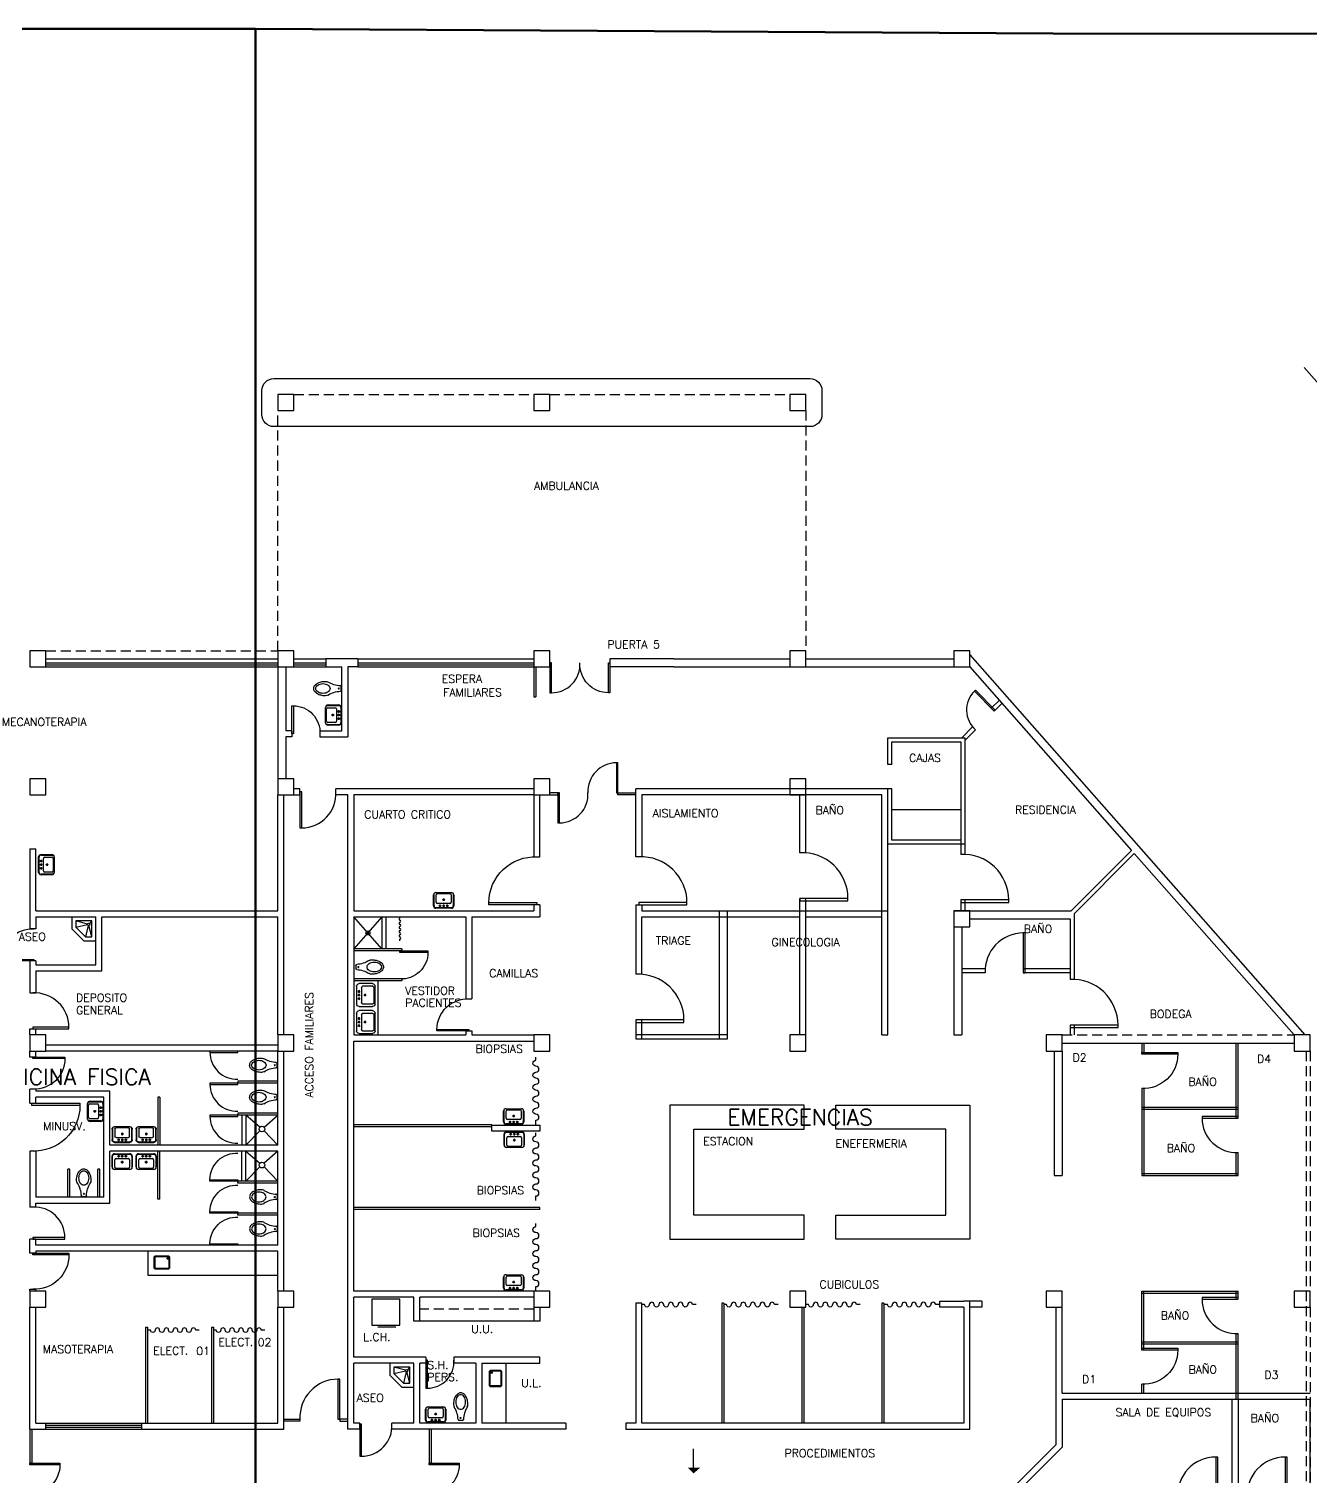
# Model space of a CAD drawing. Header units: metres. Extents: x 51 to 18146, y -212 to 18074.
# Drawn here: x 158.71 to 190.74, y 137.43 to 173.58 of the extents above; entities that cross this region are included whole.
import ezdxf

# ---------------------------------------------------------------- set-up
doc = ezdxf.new("R2010")
doc.units = ezdxf.units.M
doc.linetypes.add('HIDDEN', pattern=[0.375, 0.25, -0.125])
doc.layers.get('0').update_dxf_attribs({"color": 250})
for name, color, linetype in [('AY', 1, 'Continuous'), ('COL', 2, 'Continuous'), ('MU', 1, 'Continuous'), ('NO', 250, 'Continuous'), ('PA', 7, 'Continuous'), ('PU', 1, 'Continuous'), ('SA', 1, 'Continuous'), ('TA', 3, 'Continuous'), ('VE', 5, 'Continuous')]:
    doc.layers.add(name, color=color, linetype=linetype)
doc.layers.add('ZONAS', color=20, linetype='Continuous', lineweight=50)
doc.layers.get('0').freeze()
doc.styles.add('ROMANS', font='romans', dxfattribs={"height": 0.13})

# ---------------------------------------------------------------- blocks, each defined once
blk = doc.blocks.new('AS-01')
at = {"color": 0}
for p, q in [((-0.246, -0.098), (-0.246, 0.172)), ((-0.233, -0.135), (-0.233, 0.172)), ((-0.186, 0.232), (0.199, 0.232)), ((-0.186, 0.219), (0.199, 0.219)), ((-0.178, -0.103), (-0.178, 0.082)), ((-0.148, 0.112), (0.162, 0.112)), ((-0.053, 0.172), (-0.113, 0.172)), ((-0.083, 0.202), (-0.083, 0.142)), ((0.037, 0.172), (-0.023, 0.172)), ((0.037, 0.022), (-0.023, 0.022)), ((0.007, 0.202), (0.007, 0.142)), ((0.007, 0.052), (0.007, -0.008)), ((0.127, 0.172), (0.067, 0.172)), ((0.097, 0.202), (0.097, 0.142)), ((0.192, 0.082), (0.192, -0.103)), ((0.247, 0.172), (0.247, -0.135)), ((0.259, 0.172), (0.259, -0.098)), ((0.199, -0.158), (-0.186, -0.158)), ((0.162, -0.133), (-0.148, -0.133))]:
    blk.add_line(p, q, dxfattribs=at)
for centre in [(-0.083, 0.172), (0.007, 0.172), (0.007, 0.022), (0.097, 0.172)]:
    blk.add_circle(centre, 0.02, dxfattribs=at)
for centre, radius, start, end in [((-0.186, 0.172), 0.06, 90, 180), ((-0.186, 0.172), 0.0475, 90, 180), ((-0.148, 0.082), 0.03, 90, 180), ((0.162, 0.082), 0.03, 0, 90), ((0.199, 0.172), 0.06, 0, 90), ((0.199, 0.172), 0.0475, 0, 90), ((-0.186, -0.098), 0.06, 180, 270), ((-0.148, -0.103), 0.03, 180, 270), ((0.162, -0.103), 0.03, 270, 0), ((0.199, -0.098), 0.06, 270, 0)]:
    blk.add_arc(centre, radius, start, end, dxfattribs=at)
blk = doc.blocks.new('AS-28')
at = {"color": 0}
for points in [[(-0.201, 0.149), (-0.201, -0.121), (-0.176, -0.146), (0.174, -0.146), (0.199, -0.121), (0.199, 0.149), (0.174, 0.174), (-0.176, 0.174)], [(-0.181, 0.141), (-0.181, -0.112), (-0.168, -0.126), (0.165, -0.126), (0.179, -0.112), (0.179, 0.141), (0.165, 0.154), (-0.168, 0.154)]]:
    blk.add_lwpolyline(points, close=True, dxfattribs=at)
blk.add_circle((0.142, 0.115), 0.02, dxfattribs=at)
blk = doc.blocks.new('P-IZ')
at = {"color": 0}
blk.add_lwpolyline([(0.05, 1), (0.05, 0), (0, 0), (0, 1), (0.05, 1, -0.429311), (1, 0, -3.280951)], format="xyb", dxfattribs=at)
blk = doc.blocks.new('P-DE')
at = {"color": 0}
blk.add_lwpolyline([(-0.05, 1), (-0.05, 0), (0, 0), (0, 1), (-0.05, 1, 0.429311), (-1, 0, 3.280951)], format="xyb", dxfattribs=at)
blk = doc.blocks.new('-MP')
at = {"color": 0}
for points in [[(-0.475, 0.5), (-0.475, 0), (-0.5, 0), (-0.5, 0.5), (-0.475, 0.5, -0.429311), (0, 0, -3.280951)], [(0.475, 0.5), (0.475, 0), (0.5, 0), (0.5, 0.5), (0.475, 0.5, 0.429311), (0, 0, 3.280951)]]:
    blk.add_lwpolyline(points, format="xyb", dxfattribs=at)
blk = doc.blocks.new('-COL40-')
at = {"color": 0}
blk.add_lwpolyline([(-0.2, 0.2), (-0.2, -0.2), (0.2, -0.2), (0.2, 0.2)], close=True, dxfattribs=at)
blk = doc.blocks.new('-MP1')
at = {"color": 0}
for points in [[(0.475, 0.5), (0.475, 0), (0.5, 0), (0.5, 0.5), (0.475, 0.5, 0.429311), (0, 0, 3.280951)], [(-0.475, -0.5), (-0.475, 0), (-0.5, 0), (-0.5, -0.5), (-0.475, -0.5, 0.429311), (0, 0, 3.280951)]]:
    blk.add_lwpolyline(points, format="xyb", dxfattribs=at)
blk = doc.blocks.new('AS-03')
at = {"color": 0}
for p, q in [((-0.278, -0.098), (-0.278, 0.242)), ((-0.218, 0.302), (0.232, 0.302)), ((-0.211, -0.103), (-0.211, 0.152)), ((-0.181, 0.182), (0.194, 0.182)), ((-0.053, 0.242), (-0.113, 0.242)), ((-0.083, 0.272), (-0.083, 0.212)), ((0.037, 0.242), (-0.023, 0.242)), ((0.037, 0.092), (-0.023, 0.092)), ((0.007, 0.272), (0.007, 0.212)), ((0.007, 0.122), (0.007, 0.062)), ((0.127, 0.242), (0.067, 0.242)), ((0.097, 0.272), (0.097, 0.212)), ((0.224, 0.152), (0.224, -0.103)), ((0.292, 0.242), (0.292, -0.098)), ((0.232, -0.158), (-0.218, -0.158)), ((0.194, -0.133), (-0.181, -0.133))]:
    blk.add_line(p, q, dxfattribs=at)
for centre in [(-0.083, 0.242), (0.007, 0.242), (0.007, 0.092), (0.097, 0.242)]:
    blk.add_circle(centre, 0.02, dxfattribs=at)
for centre, radius, start, end in [((-0.218, 0.242), 0.06, 90, 180), ((-0.181, 0.152), 0.03, 90, 180), ((0.194, 0.152), 0.03, 0, 90), ((0.232, 0.242), 0.06, 0, 90), ((-0.218, -0.098), 0.06, 180, 270), ((-0.181, -0.103), 0.03, 180, 270), ((0.194, -0.103), 0.03, 270, 0), ((0.232, -0.098), 0.06, 270, 0)]:
    blk.add_arc(centre, radius, start, end, dxfattribs=at)
blk = doc.blocks.new('AS-14')
at = {"color": 0}
blk.add_line((-0.046, 0.483), (0.036, 0.483), dxfattribs=at)
for points in [[(-0.162, 0.158, 0.022879), (-0.17, 0.146, 0.128162), (-0.185, 0.088, 0.055069), (-0.173, -0.023, 0.068879), (-0.14, -0.11, 0.105724), (-0.079, -0.182, 0.165058), (-0.005, -0.207, 0.165058), (0.069, -0.182, 0.105724), (0.13, -0.11, 0.068879), (0.163, -0.023, 0.055069), (0.175, 0.088, 0.128162)], [(0.175, 0.088, 0.128162), (0.16, 0.146, 0.022879), (0.152, 0.158, 0.085166)]]:
    blk.add_lwpolyline(points, format="xyb", dxfattribs=at)
blk.add_lwpolyline([(-0.125, 0.023, 0.068446), (-0.116, -0.049, 0.080596), (-0.09, -0.105, 0.107056), (-0.047, -0.145, 0.138156), (-0.003, -0.158, 0.138156), (0.041, -0.145, 0.107056), (0.083, -0.105, 0.080596), (0.109, -0.049, 0.068446), (0.119, 0.023, 0.068446), (0.109, 0.095, 0.080596), (0.083, 0.151, 0.107056), (0.041, 0.191, 0.138156), (-0.003, 0.203, 0.138156), (-0.047, 0.191, 0.107056), (-0.09, 0.151, 0.080596), (-0.116, 0.095, 0.068446)], format="xyb", close=True, dxfattribs=at)
blk.add_circle((-0.002, 0.42), 0.0125, dxfattribs=at)
for centre, radius, start, end in [((-0.7, 0.487), 0.63, 327.6068, 357.4769), ((-0.046, 0.458), 0.025, 90, 177.4769), ((0.036, 0.458), 0.025, 2.5231, 90), ((0.69, 0.487), 0.63, 182.5231, 212.3932)]:
    blk.add_arc(centre, radius, start, end, dxfattribs=at)
blk = doc.blocks.new('-KTINA')
at = {"color": 0}
blk.add_lwpolyline([(0, 1.696), (0, 1.579, 1), (0, 1.429, -1), (0, 1.279, 1), (0, 1.129, -1), (0, 0.979, 1), (0, 0.829, -1), (0, 0.679, 1), (0, 0.529, -1), (0, 0.379, 1), (0, 0.229, -1), (0, 0.079), (0, 0)], format="xyb", dxfattribs=at)
blk = doc.blocks.new('AS-21')
at = {"color": 0}
for p, q in [((0.3, 0.6), (0, 0.6)), ((0.259, 0.5), (0.1, 0.5)), ((0.1, 0.5), (0.1, 0.1)), ((0.1, 0.5), (0.177, 0.213)), ((0.192, 0.213), (0.259, 0.5)), ((0.5, 0.259), (0.259, 0.5)), ((0.6, 0.3), (0.3, 0.6)), ((0.1, 0.1), (0.164, 0.164)), ((0.1, 0.1), (0.5, 0.1)), ((0.5, 0.259), (0.213, 0.191)), ((0.213, 0.177), (0.5, 0.1))]:
    blk.add_line(p, q, dxfattribs=at)
for points in [[(0.5, 0.1), (0.5, 0.259)], [(0.6, 0), (0.6, 0.3)]]:
    blk.add_lwpolyline(points, dxfattribs=at)
blk.add_circle((0.185, 0.185), 0.0292, dxfattribs=at)

msp = doc.modelspace()

# ---------------------------------------------------------------- linework, layer by layer
at = {"layer": 'AY', "color": 0, "linetype": 'HIDDEN'}
for p, q in [((165.334, 164.447), (171.334, 164.447)), ((171.734, 164.447), (177.734, 164.447)), ((164.934, 158.047), (164.934, 164.047)), ((178.134, 164.047), (178.134, 158.047)), ((159.134, 158.047), (164.934, 158.047)), ((184.534, 148.447), (190.334, 148.447)), ((190.634, 148.047), (190.634, 137.002)), ((190.734, 148.047), (190.734, 142.047)), ((190.734, 141.647), (190.734, 136.902))]:
    msp.add_line(p, q, dxfattribs=at)
at = {"layer": 'AY', "color": 15}
msp.add_lwpolyline([(164.834, 164.847), (178.234, 164.847, -0.414214), (178.534, 164.547), (178.534, 163.947, -0.414214), (178.234, 163.647), (164.834, 163.647, -0.414214), (164.534, 163.947), (164.534, 164.547, -0.414214)], format="xyb", close=True, dxfattribs=at)
at = {"layer": 'MU', "color": 0}
for p, q in [((167.434, 149.797), (167.434, 148.447)), ((161.684, 143.047), (161.684, 142.447)), ((161.684, 142.447), (164.934, 142.447)), ((171.334, 141.297), (168.484, 141.297)), ((170.634, 140.247), (170.634, 138.747))]:
    msp.add_line(p, q, dxfattribs=at)
at = {"layer": 'MU', "color": 0, "linetype": 'HIDDEN'}
msp.add_line((171.334, 141.597), (168.484, 141.597), dxfattribs=at)
at = {"layer": 'MU', "color": 15}
for points in [[(178.088, 146.697), (174.734, 146.697), (174.734, 143.347), (178.088, 143.347), (178.088, 143.947), (175.334, 143.947), (175.334, 146.097), (178.088, 146.097)], [(178.88, 146.697), (182.234, 146.697), (182.234, 143.347), (178.88, 143.347), (178.88, 143.947), (181.634, 143.947), (181.634, 146.097), (178.88, 146.097)]]:
    msp.add_lwpolyline(points, close=True, dxfattribs=at)
at = {"layer": 'NO'}
for p, q in [((190.586, 165.123), (192.625, 162.807)), ((192.625, 162.807), (190.586, 165.123)), ((178.134, 157.847), (181.834, 157.847)), ((178.134, 157.647), (181.834, 157.647)), ((182.234, 157.949), (190.601, 148.447)), ((182.234, 157.647), (186.275, 153.057)), ((182.767, 156.612), (182.968, 156.813)), ((182.838, 156.541), (183.034, 156.738)), ((182.03, 155.875), (182.299, 156.143)), ((182.101, 155.804), (182.368, 156.071)), ((180.284, 155.202), (180.184, 155.202)), ((180.284, 154.084), (182.001, 154.084)), ((182.001, 153.313), (182.001, 152.96)), ((182.101, 153.213), (182.101, 152.961)), ((184.764, 151.547), (186.275, 153.057)), ((184.834, 151.476), (186.341, 152.982)), ((186.341, 152.982), (190.334, 148.447)), ((175.974, 148.347), (175.974, 151.547)), ((176.174, 148.347), (176.174, 151.547)), ((182.001, 151.82), (182.001, 151.547)), ((182.101, 151.82), (182.101, 151.547)), ((182.234, 151.547), (184.764, 151.547)), ((181.834, 151.147), (181.834, 148.447)), ((182.034, 151.147), (182.034, 148.447)), ((182.234, 151.347), (184.734, 151.347)), ((184.734, 151.347), (184.734, 149.834)), ((184.834, 151.476), (184.834, 149.835)), ((182.615, 150.097), (182.034, 150.097)), ((184.734, 150.097), (183.565, 150.097)), ((182.615, 149.997), (182.034, 149.997)), ((184.734, 149.997), (183.565, 149.997)), ((184.734, 148.694), (184.734, 148.447)), ((184.834, 148.694), (184.834, 148.447)), ((176.174, 148.447), (173.884, 148.447)), ((173.884, 148.347), (176.174, 148.347)), ((181.834, 148.447), (182.034, 148.447)), ((184.534, 148.247), (190.334, 148.247)), ((186.529, 148.247), (186.529, 147.967)), ((186.579, 148.247), (186.579, 147.967)), ((188.884, 146.368), (188.884, 148.247)), ((188.934, 146.368), (188.934, 148.247)), ((184.334, 148.047), (184.334, 144.935)), ((184.534, 148.047), (184.534, 144.935)), ((186.529, 147.112), (186.529, 144.935)), ((186.579, 147.11), (186.579, 144.935)), ((188.934, 146.632), (186.529, 146.632)), ((188.934, 146.582), (186.529, 146.582)), ((188.884, 144.935), (188.884, 145.512)), ((188.934, 144.935), (188.934, 145.513)), ((184.334, 144.935), (184.534, 144.935)), ((186.529, 144.985), (188.934, 144.985)), ((186.529, 144.935), (188.934, 144.935)), ((182.234, 141.797), (182.084, 141.797)), ((182.234, 138.597), (182.234, 141.797)), ((186.529, 140.574), (186.529, 142.047)), ((186.529, 142.047), (188.934, 142.047)), ((186.529, 141.997), (188.934, 141.997)), ((186.579, 140.574), (186.579, 142.047)), ((188.884, 141.845), (188.884, 142.047)), ((188.934, 141.845), (188.934, 142.047)), ((188.934, 140.769), (186.529, 140.769)), ((188.934, 140.719), (186.529, 140.719)), ((188.884, 139.347), (188.884, 140.989)), ((188.934, 139.347), (188.934, 140.99)), ((186.529, 139.497), (186.529, 139.719)), ((186.579, 139.497), (186.579, 139.718))]:
    msp.add_line(p, q, dxfattribs=at)
for points in [[(180.184, 155.202), (180.184, 155.875), (182.101, 155.875), (182.101, 153.213), (180.184, 153.213), (180.184, 154.597)], [(180.284, 155.202), (180.284, 155.775), (182.001, 155.775), (182.001, 153.313), (180.284, 153.313), (180.284, 154.597)]]:
    msp.add_lwpolyline(points, dxfattribs=at)
at = {"layer": 'PA', "color": 0}
for p, q in [((164.934, 157.647), (164.934, 154.847)), ((165.134, 157.647), (165.134, 156.047)), ((166.134, 157.847), (166.134, 157.647)), ((166.934, 157.847), (166.134, 157.847)), ((166.134, 157.647), (166.534, 157.647)), ((166.534, 156.047), (166.534, 157.647)), ((166.684, 157.647), (166.684, 155.897)), ((166.934, 157.647), (166.684, 157.647)), ((166.934, 157.847), (166.934, 157.647)), ((173.234, 157.847), (173.234, 157.647)), ((174.834, 157.847), (173.234, 157.847)), ((174.834, 157.647), (173.234, 157.647)), ((165.284, 156.047), (165.134, 156.047)), ((165.284, 155.897), (165.134, 155.897)), ((165.134, 155.897), (165.134, 154.847)), ((165.284, 156.047), (165.284, 155.897)), ((165.984, 156.047), (165.984, 155.897)), ((165.984, 156.047), (166.534, 156.047)), ((165.984, 155.897), (166.684, 155.897)), ((164.934, 151.547), (164.934, 154.447)), ((165.084, 148.447), (165.084, 154.447)), ((165.484, 154.597), (165.334, 154.597)), ((165.334, 154.447), (165.484, 154.447)), ((165.484, 154.447), (165.484, 154.597)), ((166.384, 154.447), (166.384, 154.597)), ((171.334, 154.597), (166.384, 154.597)), ((166.684, 154.447), (166.384, 154.447)), ((166.684, 138.597), (166.684, 154.447)), ((166.834, 154.447), (166.834, 151.547)), ((171.334, 154.447), (166.834, 154.447)), ((171.334, 154.447), (171.334, 152.897)), ((171.484, 152.897), (171.484, 154.447)), ((173.884, 152.897), (173.884, 154.597)), ((174.234, 154.597), (173.884, 154.597)), ((180.034, 154.447), (174.034, 154.447)), ((174.034, 154.447), (174.034, 152.897)), ((180.284, 154.597), (174.234, 154.597)), ((177.984, 153), (177.984, 154.447)), ((178.134, 152.998), (178.134, 154.447)), ((180.034, 148.447), (180.034, 154.447)), ((180.184, 148.447), (180.184, 154.597)), ((158.734, 153.097), (158.884, 153.097)), ((158.734, 153.097), (158.734, 151.097)), ((158.884, 151.547), (158.884, 153.097)), ((171.334, 152.897), (171.484, 152.897)), ((174.034, 152.897), (173.884, 152.897)), ((177.984, 148.447), (177.984, 151.86)), ((178.134, 148.447), (178.134, 151.86)), ((158.884, 151.547), (164.934, 151.547)), ((166.834, 151.547), (171.334, 151.547)), ((171.334, 151.697), (171.334, 151.547)), ((171.484, 151.697), (171.334, 151.697)), ((171.484, 151.697), (171.484, 151.397)), ((173.884, 151.697), (173.884, 149.963)), ((173.884, 151.697), (174.034, 151.697)), ((174.034, 151.697), (174.034, 151.547)), ((174.034, 151.547), (180.184, 151.547)), ((181.834, 151.547), (182.234, 151.547)), ((158.884, 151.397), (158.884, 151.097)), ((158.884, 151.397), (160.384, 151.397)), ((160.384, 150.197), (160.384, 151.397)), ((160.534, 151.397), (164.934, 151.397)), ((160.534, 150.047), (160.534, 151.397)), ((164.934, 148.447), (164.934, 151.397)), ((166.834, 151.397), (166.834, 148.447)), ((166.834, 151.397), (169.634, 151.397)), ((169.634, 151.397), (169.634, 149.347)), ((169.784, 151.397), (171.484, 151.397)), ((169.784, 151.397), (169.784, 149.347)), ((174.034, 149.961), (174.034, 151.397)), ((174.034, 151.397), (177.984, 151.397)), ((178.134, 151.397), (180.034, 151.397)), ((158.884, 151.097), (158.734, 151.097)), ((158.734, 150.297), (158.734, 149.497)), ((158.884, 150.297), (158.734, 150.297)), ((158.884, 150.297), (158.884, 150.197)), ((158.884, 150.197), (160.384, 150.197)), ((158.884, 150.047), (158.884, 149.497)), ((158.884, 150.047), (160.534, 150.047)), ((158.734, 149.497), (158.884, 149.497)), ((169.634, 149.347), (169.784, 149.347)), ((173.884, 148.823), (173.884, 148.347)), ((174.034, 148.347), (174.034, 148.823)), ((158.734, 148.447), (158.734, 148.597)), ((158.734, 148.597), (158.884, 148.597)), ((158.884, 148.447), (158.884, 148.597)), ((166.834, 148.447), (169.634, 148.447)), ((166.834, 148.297), (171.334, 148.297)), ((166.834, 142.047), (166.834, 148.297)), ((169.634, 148.547), (169.634, 148.447)), ((169.634, 148.547), (169.784, 148.547)), ((169.784, 148.547), (169.784, 148.447)), ((169.784, 148.447), (171.334, 148.447)), ((173.884, 148.347), (174.034, 148.347)), ((180.034, 148.447), (180.184, 148.447)), ((158.734, 147.897), (158.734, 148.047)), ((158.884, 147.897), (158.734, 147.897)), ((158.884, 147.897), (158.884, 148.047)), ((164.934, 148.197), (159.134, 148.197)), ((164.934, 148.047), (159.134, 148.047)), ((164.934, 145.697), (164.934, 148.05)), ((165.084, 142.047), (165.084, 148.047)), ((158.884, 147.097), (158.734, 147.097)), ((158.734, 147.047), (158.734, 147.097)), ((158.734, 146.747), (158.734, 147.047)), ((158.884, 147.097), (158.884, 147.047)), ((160.734, 147.047), (158.884, 147.047)), ((160.584, 146.897), (158.884, 146.897)), ((158.884, 146.747), (158.884, 146.897)), ((160.584, 144.397), (160.584, 146.897)), ((160.734, 145.697), (160.734, 147.047)), ((158.734, 146.747), (158.884, 146.747)), ((170.284, 146.047), (170.284, 146.197)), ((170.284, 146.197), (171.484, 146.197)), ((171.484, 146.197), (171.484, 146.047)), ((171.484, 146.047), (170.284, 146.047)), ((158.884, 145.547), (158.734, 145.547)), ((158.734, 145.547), (158.734, 144.147)), ((158.884, 145.547), (158.884, 144.397)), ((164.934, 145.697), (160.734, 145.697)), ((164.934, 145.547), (160.734, 145.547)), ((160.734, 144.247), (160.734, 145.547)), ((164.934, 143.197), (164.934, 145.547)), ((160.584, 144.397), (158.884, 144.397)), ((158.884, 144.147), (158.734, 144.147)), ((158.884, 144.247), (160.734, 144.247)), ((158.884, 144.147), (158.884, 144.247)), ((158.734, 142.997), (158.734, 143.347)), ((158.884, 143.347), (158.734, 143.347)), ((158.884, 143.197), (158.884, 143.347)), ((164.934, 143.197), (158.884, 143.197)), ((158.884, 142.997), (158.734, 142.997)), ((158.884, 143.047), (158.884, 142.997)), ((164.934, 143.047), (158.884, 143.047)), ((164.934, 142.047), (164.934, 143.047)), ((158.734, 142.097), (158.884, 142.097)), ((158.734, 142.047), (158.734, 142.097)), ((158.884, 142.047), (158.884, 142.097)), ((171.334, 142.047), (166.834, 142.047)), ((166.834, 140.397), (166.834, 141.897)), ((168.334, 141.897), (166.834, 141.897)), ((168.334, 141.297), (168.334, 141.897)), ((168.484, 141.297), (168.484, 141.897)), ((171.334, 141.897), (168.484, 141.897)), ((173.884, 141.747), (173.884, 138.747)), ((174.034, 141.747), (173.884, 141.747)), ((174.034, 138.747), (174.034, 141.747)), ((181.484, 141.797), (182.084, 141.797)), ((181.484, 141.647), (181.484, 141.797)), ((182.534, 141.797), (182.234, 141.797)), ((182.534, 141.797), (182.534, 141.647)), ((158.734, 138.597), (158.734, 141.647)), ((158.884, 138.747), (158.884, 141.647)), ((164.934, 138.747), (164.934, 141.647)), ((165.084, 138.597), (165.084, 141.647)), ((171.334, 141.647), (171.334, 141.297)), ((171.484, 141.647), (171.484, 141.297)), ((182.084, 141.647), (181.484, 141.647)), ((182.084, 141.647), (182.084, 138.747)), ((182.534, 141.647), (182.234, 141.647)), ((184.384, 138.214), (184.384, 141.647)), ((184.534, 139.497), (184.534, 141.647)), ((168.484, 141.297), (168.334, 141.297)), ((171.484, 141.297), (171.334, 141.297)), ((168.634, 140.397), (166.834, 140.397)), ((168.634, 140.397), (168.634, 140.247)), ((169.334, 140.397), (169.334, 140.247)), ((171.484, 140.397), (169.334, 140.397)), ((171.484, 140.247), (171.484, 140.397)), ((168.334, 140.247), (166.834, 140.247)), ((166.834, 138.747), (166.834, 140.247)), ((168.334, 138.747), (168.334, 140.247)), ((168.634, 140.247), (168.484, 140.247)), ((168.484, 138.747), (168.484, 140.247)), ((169.884, 140.247), (169.334, 140.247)), ((169.884, 140.247), (169.884, 138.747)), ((170.034, 140.247), (171.484, 140.247)), ((170.034, 140.247), (170.034, 138.747)), ((184.534, 139.497), (190.734, 139.497)), ((184.534, 139.347), (190.734, 139.347)), ((184.534, 139.347), (184.534, 138.152)), ((158.734, 138.597), (159.134, 138.597)), ((158.884, 138.747), (159.134, 138.747)), ((159.134, 138.597), (159.134, 138.747)), ((161.534, 138.597), (161.534, 138.747)), ((161.534, 138.747), (164.934, 138.747)), ((161.534, 138.597), (165.084, 138.597)), ((166.984, 138.597), (166.684, 138.597)), ((166.984, 138.747), (166.834, 138.747)), ((166.984, 138.597), (166.984, 138.747)), ((168.334, 138.747), (167.784, 138.747)), ((167.784, 138.597), (167.784, 138.747)), ((172.134, 138.597), (167.784, 138.597)), ((169.884, 138.747), (168.484, 138.747)), ((172.134, 138.747), (170.034, 138.747)), ((172.134, 138.747), (172.134, 138.597)), ((173.884, 138.747), (173.634, 138.747)), ((173.634, 138.747), (173.634, 138.597)), ((173.634, 138.597), (182.234, 138.597)), ((182.084, 138.747), (174.034, 138.747)), ((184.384, 138.214), (182.784, 136.614)), ((184.534, 138.152), (182.934, 136.552))]:
    msp.add_line(p, q, dxfattribs=at)
at = {"layer": 'SA', "color": 15}
for p, q in [((167.534, 151.397), (166.834, 150.597)), ((167.534, 150.597), (166.834, 151.397)), ((167.534, 151.397), (167.534, 150.597)), ((167.634, 151.397), (167.634, 150.597)), ((164.034, 146.447), (164.034, 145.697)), ((164.134, 146.447), (164.134, 145.697)), ((164.481, 146.143), (164.134, 146.447)), ((164.587, 146.143), (164.934, 146.447)), ((164.134, 145.697), (164.481, 146.05)), ((164.934, 145.697), (164.587, 146.05)), ((164.034, 144.797), (164.034, 145.547)), ((164.134, 145.547), (164.481, 145.243)), ((164.134, 144.797), (164.134, 145.547)), ((164.934, 145.547), (164.587, 145.243)), ((164.481, 145.15), (164.134, 144.797)), ((164.587, 145.15), (164.934, 144.797))]:
    msp.add_line(p, q, dxfattribs=at)
for points in [[(167.984, 141.847), (167.284, 141.847), (167.284, 141.197), (167.984, 141.197), (167.984, 141.847)], [(167.884, 141.147), (167.434, 141.147)]]:
    msp.add_lwpolyline(points, dxfattribs=at)
for centre, radius in [((167.184, 150.997), 0.05), ((164.534, 146.097), 0.0707), ((164.534, 145.197), 0.0707)]:
    msp.add_circle(centre, radius, dxfattribs=at)
at = {"layer": 'TA', "color": 0}
for p, q in [((171.334, 157.647), (171.334, 156.897)), ((171.384, 157.647), (171.384, 156.897)), ((171.334, 156.897), (171.384, 156.897)), ((168.034, 150.597), (166.834, 150.597)), ((168.034, 150.547), (166.834, 150.547)), ((168.034, 150.597), (168.034, 150.547)), ((168.034, 149.847), (166.834, 149.847)), ((168.034, 149.797), (166.834, 149.797)), ((168.034, 149.847), (168.034, 149.797)), ((164.934, 147.297), (163.934, 147.297)), ((163.934, 147.297), (163.934, 147.247)), ((164.934, 147.247), (163.934, 147.247)), ((161.934, 146.897), (161.934, 145.697)), ((161.984, 146.897), (161.934, 146.897)), ((161.984, 146.897), (161.984, 145.697)), ((164.934, 146.497), (163.934, 146.497)), ((163.934, 146.497), (163.934, 146.447)), ((164.934, 146.447), (163.934, 146.447)), ((170.284, 146.205), (166.834, 146.205)), ((170.284, 146.155), (166.834, 146.155)), ((161.934, 144.347), (161.934, 145.547)), ((161.984, 144.347), (161.984, 145.547)), ((159.734, 145.097), (159.684, 145.097)), ((159.684, 144.397), (159.684, 145.097)), ((159.734, 144.397), (159.734, 145.097)), ((160.484, 145.097), (160.434, 145.097)), ((160.434, 144.397), (160.434, 145.097)), ((160.484, 144.397), (160.484, 145.097)), ((163.934, 144.747), (163.934, 144.797)), ((164.934, 144.797), (163.934, 144.797)), ((164.934, 144.747), (163.934, 144.747)), ((161.984, 144.347), (161.934, 144.347)), ((163.934, 143.947), (163.934, 143.997)), ((164.934, 143.997), (163.934, 143.997)), ((164.934, 143.947), (163.934, 143.947)), ((171.484, 144.138), (166.834, 144.138)), ((171.484, 144.088), (166.834, 144.088)), ((171.484, 144.088), (171.484, 144.138)), ((176.084, 141.747), (176.034, 141.747)), ((176.034, 141.747), (176.034, 138.747)), ((176.084, 141.747), (176.084, 138.747)), ((180.034, 141.747), (180.034, 138.747)), ((180.084, 141.747), (180.034, 141.747)), ((180.084, 141.747), (180.084, 138.747)), ((178.034, 141.647), (178.034, 138.747)), ((178.084, 141.647), (178.084, 138.747)), ((161.634, 141.147), (161.684, 141.147)), ((161.634, 138.747), (161.634, 141.147)), ((161.684, 138.747), (161.684, 141.147)), ((163.284, 141.147), (163.334, 141.147)), ((163.284, 138.747), (163.284, 141.147)), ((163.334, 138.747), (163.334, 141.147))]:
    msp.add_line(p, q, dxfattribs=at)
at = {"layer": 'VE', "color": 0}
for p, q in [((159.134, 157.847), (164.934, 157.847)), ((159.134, 157.747), (164.934, 157.747)), ((159.134, 157.697), (164.934, 157.697)), ((159.134, 157.647), (164.934, 157.647)), ((165.334, 157.847), (166.134, 157.847)), ((165.334, 157.747), (166.134, 157.747)), ((165.334, 157.697), (166.134, 157.697)), ((165.334, 157.647), (166.134, 157.647)), ((166.934, 157.847), (171.334, 157.847)), ((166.934, 157.747), (171.334, 157.747)), ((166.934, 157.697), (171.334, 157.697)), ((166.934, 157.647), (171.334, 157.647)), ((174.834, 157.847), (177.734, 157.847)), ((174.834, 157.647), (177.734, 157.647)), ((171.934, 154.497), (171.734, 154.497)), ((171.734, 154.447), (171.934, 154.447)), ((171.934, 154.447), (171.934, 154.497)), ((173.434, 154.447), (173.434, 154.497)), ((173.434, 154.497), (173.884, 154.497)), ((173.884, 154.447), (173.434, 154.447)), ((188.784, 136.902), (188.784, 139.347)), ((188.934, 139.347), (188.934, 136.902)), ((190.734, 136.902), (190.734, 139.347)), ((165.084, 138.847), (165.484, 138.847)), ((165.484, 138.847), (165.484, 138.797)), ((166.484, 138.847), (166.484, 138.797)), ((166.684, 138.847), (166.484, 138.847)), ((158.734, 138.597), (158.734, 137.747)), ((158.784, 138.597), (158.784, 137.747)), ((159.134, 138.747), (161.534, 138.747)), ((159.134, 138.697), (161.534, 138.697)), ((159.134, 138.647), (161.534, 138.647)), ((159.134, 138.597), (161.534, 138.597)), ((165.484, 138.797), (165.084, 138.797)), ((166.484, 138.797), (166.684, 138.797)), ((168.714, 138.597), (168.714, 137.747)), ((168.764, 138.597), (168.764, 137.747)), ((175.323, 137.638), (175.323, 138.108)), ((158.784, 137.747), (158.734, 137.747)), ((168.764, 137.747), (168.714, 137.747))]:
    msp.add_line(p, q, dxfattribs=at)
at = {"layer": 'VE', "color": 15}
msp.add_solid([(175.491, 137.638), (175.491, 137.638), (175.323, 137.491), (175.181, 137.638)], dxfattribs=at)
at = {"layer": 'ZONAS', "color": 8, "lineweight": 140}
msp.add_lwpolyline([(164.377, 112.847), (129.348, 112.847), (129.348, 173.584), (164.377, 173.584)], close=True, dxfattribs=at)
msp.add_lwpolyline([(164.377, 173.584), (184.312, 173.473), (199.731, 173.46), (242.119, 125.393), (231.707, 116.212), (191.621, 116.212), (191.621, 90.747), (152.784, 90.747), (152.784, 97.879), (164.287, 97.879), (164.287, 112.847)], dxfattribs=at)

# ---------------------------------------------------------------- block references
at = {"layer": 'COL', "color": 0}
for p in [(165.134, 164.247), (171.534, 164.247), (177.934, 164.247), (158.934, 157.847), (165.134, 157.847), (171.534, 157.847), (177.934, 157.847), (182.034, 157.847), (158.934, 154.647), (165.134, 154.647), (171.534, 154.647), (177.934, 154.647), (182.034, 151.347), (158.934, 148.247), (165.134, 148.247), (171.534, 148.247), (177.934, 148.247), (184.334, 148.247), (184.334, 148.247), (190.534, 148.247), (158.934, 141.847), (165.134, 141.847), (171.534, 141.847), (177.934, 141.847), (184.334, 141.847), (184.334, 141.847), (190.534, 141.847)]:
    msp.add_blockref('-COL40-', p, dxfattribs=at)
at = {"layer": 'PU', "color": 15, "xscale": 1.5, "yscale": 1.5, "zscale": 1.5}
for p, rotation in [((172.484, 157.747), 180), ((158.734, 136.997), 270), ((168.714, 136.997), 270)]:
    msp.add_blockref('-MP', p, dxfattribs=dict(at, rotation=rotation))
at = {"layer": 'PU', "color": 0}
for name, p, xscale, yscale, zscale, rotation in [('P-IZ', (182.863, 156.566), -0.7000000000000001, 0.7000000000000001, 0.7000000000000001, 45), ('P-DE', (165.484, 154.522), 0.9, 0.9, 0.9, 180), ('P-IZ', (177.984, 151.8), -1.199999999999999, 1.199999999999999, 1.199999999999999, 270), ('P-IZ', (182.001, 151.76), -1.199999999999999, 1.199999999999999, 1.199999999999999, 270), ('P-IZ', (171.409, 151.697), 1.199999999999999, 1.199999999999999, 1.199999999999999, 90), ('P-IZ', (173.959, 151.697), -1.199999999999999, 1.199999999999999, 1.199999999999999, 270), ('P-IZ', (158.834, 150.297), 0.8, 0.8, 0.8, 90), ('P-DE', (167.984, 150.547), -0.7000000000000001, 0.7000000000000001, 0.7000000000000001, 270), ('P-IZ', (173.884, 148.763), -1.199999999999999, 1.199999999999999, 1.199999999999999, 270), ('P-IZ', (184.734, 148.634), -1.199999999999999, 1.199999999999999, 1.199999999999999, 270), ('P-IZ', (158.809, 148.597), -0.9, 0.9, 0.9, 270), ('P-IZ', (169.709, 148.547), 0.8, 0.8, 0.8, 90), ('P-IZ', (158.809, 147.897), 0.8, 0.8, 0.8, 270), ('P-IZ', (163.934, 148.047), -0.7000000000000001, 0.7000000000000001, 0.7000000000000001, 90), ('P-IZ', (186.529, 148.012), 0.9, 0.9, 0.9, 270), ('P-IZ', (163.934, 147.247), -0.7000000000000001, 0.7000000000000001, 0.7000000000000001, 90), ('P-IZ', (158.784, 146.747), 1.199999999999999, 1.199999999999999, 1.199999999999999, 270), ('P-IZ', (163.934, 146.447), -0.7000000000000001, 0.7000000000000001, 0.7000000000000001, 90), ('P-IZ', (188.934, 146.413), -0.9, 0.9, 0.9, 90), ('P-IZ', (163.934, 144.797), 0.7000000000000001, 0.7000000000000001, 0.7000000000000001, 90), ('P-IZ', (163.934, 143.997), 0.7000000000000001, 0.7000000000000001, 0.7000000000000001, 90), ('P-DE', (158.809, 143.347), 0.8, 0.8, 0.8, 270), ('P-IZ', (163.934, 143.197), 0.7000000000000001, 0.7000000000000001, 0.7000000000000001, 90), ('P-IZ', (158.809, 142.997), 0.9, 0.9, 0.9, 270), ('P-IZ', (188.934, 141.89), -0.9, 0.9, 0.9, 90), ('P-DE', (168.634, 140.322), 0.7000000000000001, 0.7000000000000001, 0.7000000000000001, 180), ('P-IZ', (186.529, 140.619), 0.9, 0.9, 0.9, 270), ('P-IZ', (166.984, 138.722), -0.8, 0.8, 0.8, 180)]:
    msp.add_blockref(name, p, dxfattribs=dict(at, xscale=xscale, yscale=yscale, zscale=zscale, rotation=rotation))
for name, p, xscale, yscale, zscale in [('P-IZ', (165.284, 155.972), 0.7000000000000001, 0.7000000000000001, 0.7000000000000001), ('-MP1', (172.684, 154.497), 1.5, 1.5, 1.5)]:
    msp.add_blockref(name, p, dxfattribs=dict(at, xscale=xscale, yscale=yscale, zscale=zscale))
for p in [(183.615, 149.997), (166.484, 138.847), (188.426, 136.902), (190.161, 136.902)]:
    msp.add_blockref('P-DE', p, dxfattribs=at)
at = {"layer": 'SA', "color": 0, "xscale": -1}
for name, p, rotation in [('AS-14', (166.035, 157.107), 270), ('AS-14', (167.364, 150.141), 90), ('AS-03', (167.203, 149.452), 90), ('AS-03', (167.203, 148.777), 90), ('AS-14', (164.434, 147.697), 270), ('AS-14', (164.434, 146.897), 270), ('AS-01', (161.034, 145.997), 180), ('AS-01', (161.634, 145.997), 180), ('AS-14', (160.084, 144.897), 180)]:
    msp.add_blockref(name, p, dxfattribs=dict(at, rotation=rotation))
at = {"layer": 'SA', "color": 0}
for name, p, rotation in [('AS-01', (166.284, 156.447), 270), ('AS-01', (159.184, 152.697), 90), ('AS-01', (169.084, 151.847), 180), ('AS-01', (160.334, 146.547), 270), ('AS-01', (170.834, 146.447), 180), ('AS-14', (164.434, 144.397), 270), ('AS-14', (164.434, 143.597), 270), ('AS-01', (170.834, 142.297), 180), ('AS-28', (170.388, 139.869), 90), ('AS-14', (169.498, 139.3), 180), ('AS-01', (168.884, 138.997), 180)]:
    msp.add_blockref(name, p, dxfattribs=dict(at, rotation=rotation))
at = {"layer": 'SA', "color": 15, "rotation": 180}
for p in [(160.384, 151.397), (168.334, 140.247)]:
    msp.add_blockref('AS-21', p, dxfattribs=at)
at = {"layer": 'SA', "color": 0}
for name, p in [('AS-01', (170.834, 145.797)), ('AS-01', (161.034, 145.247)), ('AS-01', (161.634, 145.247)), ('AS-28', (162.034, 142.747))]:
    msp.add_blockref(name, p, dxfattribs=at)
at = {"layer": 'TA', "color": 15, "xscale": -0.3, "yscale": -0.35, "zscale": 0.3}
msp.add_blockref('-KTINA', (167.984, 151.397), dxfattribs=at)
at = {"layer": 'TA', "color": 15, "rotation": 180}
for p in [(171.383, 147.897), (171.383, 146.005), (171.383, 143.738)]:
    msp.add_blockref('-KTINA', p, dxfattribs=at)
at = {"layer": 'TA', "color": 15, "rotation": 270}
for p, xscale, yscale, zscale in [((174.034, 141.71), 0.8, 0.8, 0.8), ((176.084, 141.71), 0.8, 0.8, 0.8), ((178.134, 141.71), 0.8, 0.8, 0.8), ((180.109, 141.71), 0.8, 0.8, 0.8), ((161.693, 141.073), 0.75, 0.75, 0.75), ((163.334, 141.073), 0.75, 0.75, 0.75)]:
    msp.add_blockref('-KTINA', p, dxfattribs=dict(at, xscale=xscale, yscale=yscale, zscale=zscale))

# ---------------------------------------------------------------- texts
at = {"layer": 'NO', "color": 0, "style": 'ROMANS'}
for s, height, p in [('AMBULANCIA', 0.2, (171.335, 162.071)), ('PUERTA 5', 0.2, (173.169, 158.105)), ('ESPERA', 0.2, (169.027, 157.245)), ('FAMILIARES', 0.2, (169.065, 156.908)), ('MECANOTERAPIA', 0.2, (158.032, 156.168)), ('CAJAS', 0.2, (180.711, 155.271)), ('CUARTO CRITICO', 0.2, (167.092, 153.858)), ('AISLAMIENTO', 0.2, (174.3, 153.887)), ('BAÑO', 0.2, (178.373, 153.965)), ('RESIDENCIA', 0.2, (183.361, 153.975)), ('BAÑO', 0.2, (183.577, 150.997)), ('ASEO', 0.2, (158.454, 150.803)), ('TRIAGE', 0.2, (174.377, 150.706)), ('GINECOLOGIA', 0.2, (177.272, 150.666)), ('CAMILLAS', 0.2, (170.216, 149.891)), ('DEPOSITO', 0.2, (159.886, 149.279)), ('VESTIDOR', 0.2, (168.116, 149.454)), ('PACIENTES', 0.2, (168.116, 149.154)), ('GENERAL', 0.2, (159.886, 148.966)), ('BODEGA', 0.2, (186.727, 148.872)), ('BIOPSIAS', 0.2, (169.873, 148.001)), ('D2', 0.2, (184.798, 147.785)), ('D4', 0.2, (189.411, 147.752)), ('MEDICINA FISICA', 0.4, (157.47, 147.199)), ('BAÑO', 0.2, (187.691, 147.179)), ('EMERGENCIAS', 0.4, (176.171, 146.192)), ('MINUSV.', 0.2, (159.066, 146.069)), ('ESTACION', 0.2, (175.564, 145.693)), ('ENEFERMERIA', 0.2, (178.872, 145.633)), ('BAÑO', 0.2, (187.151, 145.521)), ('BIOPSIAS', 0.2, (169.903, 144.468)), ('BIOPSIAS', 0.2, (169.8, 143.401)), ('CUBICULOS', 0.2, (178.472, 142.115)), ('BAÑO', 0.2, (187.002, 141.339)), ('U.U.', 0.2, (169.766, 141.001)), ('MASOTERAPIA', 0.2, (159.056, 140.496)), ('ELECT.', 0.2, (161.816, 140.459)), ('01', 0.2, (162.892, 140.452)), ('ELECT.', 0.2, (163.445, 140.676)), ('02', 0.2, (164.428, 140.671)), ('L.CH.', 0.2, (167.066, 140.801)), ('S.H.', 0.2, (168.666, 140.101)), ('PERS.', 0.2, (168.666, 139.801)), ('D1', 0.2, (185.036, 139.745)), ('BAÑO', 0.2, (187.697, 139.988)), ('D3', 0.2, (189.593, 139.854)), ('U.L.', 0.2, (171.016, 139.651)), ('ASEO', 0.2, (166.901, 139.281)), ('SALA DE EQUIPOS', 0.2, (185.872, 138.92)), ('BAÑO', 0.2, (189.249, 138.775)), ('PROCEDIMIENTOS', 0.2, (177.598, 137.899))]:
    msp.add_text(s, height=height, dxfattribs=at).set_placement(p)
msp.add_text('ACCESO FAMILIARES', height=0.2, rotation=90, dxfattribs=at).set_placement((165.816, 146.881))

doc.saveas('drawing.dxf')
